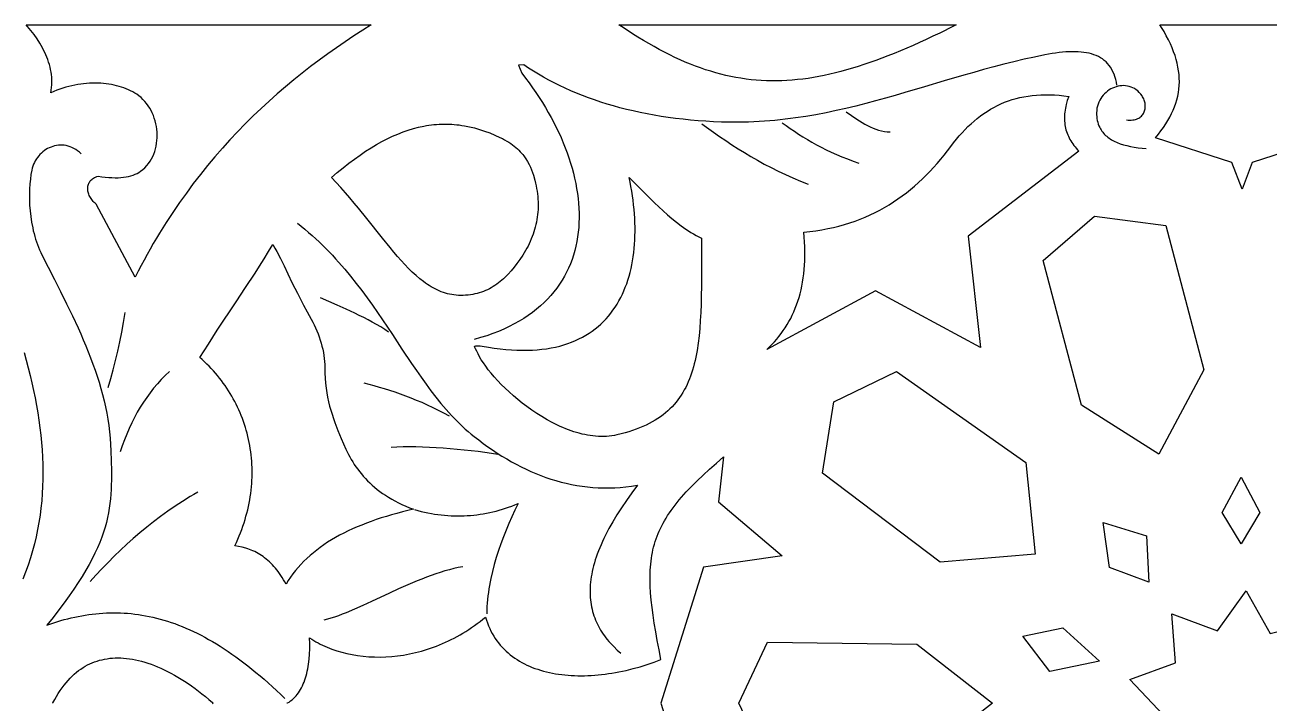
# Model space of a CAD drawing. Extents: x -332 to 348, y -263 to 352.
# Drawn here: x 10.4 to 60.5, y -175.3 to -148 of the extents above; entities that cross this region are included whole.
import ezdxf

# ---------------------------------------------------------------- set-up
doc = ezdxf.new("R2010")
doc.units = 0
doc.layers.add('LAYER_1', color=18, linetype='CONTINUOUS')
doc.layers.add('LAYER_2', color=174, linetype='CONTINUOUS')

msp = doc.modelspace()

# ---------------------------------------------------------------- linework, layer by layer
at = {"layer": 'LAYER_1'}
for points in [[(23.971, -148.209), (23.614, -148.442), (23.258, -148.679), (22.906, -148.921), (22.556, -149.169), (22.209, -149.422), (21.865, -149.681), (21.524, -149.946), (21.187, -150.217), (20.853, -150.494), (20.522, -150.778), (20.195, -151.069), (19.871, -151.367), (19.551, -151.672), (19.235, -151.984), (18.923, -152.304), (18.616, -152.632), (18.312, -152.968), (18.013, -153.313), (17.718, -153.665), (17.427, -154.027), (17.142, -154.397), (16.861, -154.776), (16.585, -155.165), (16.448, -155.363), (16.313, -155.563), (16.18, -155.766), (16.047, -155.971), (15.916, -156.178), (15.786, -156.389), (15.658, -156.601), (15.531, -156.816), (15.405, -157.034), (15.281, -157.255), (15.157, -157.478), (15.036, -157.703), (14.916, -157.932), (14.797, -158.163), (13.225, -155.227), (13.185, -155.191), (13.147, -155.154), (13.112, -155.116), (13.079, -155.076), (13.049, -155.037), (13.021, -154.996), (12.996, -154.955), (12.973, -154.913), (12.953, -154.871), (12.935, -154.829), (12.92, -154.787), (12.908, -154.745), (12.899, -154.703), (12.892, -154.661), (12.889, -154.62), (12.888, -154.579), (12.89, -154.539), (12.896, -154.499), (12.904, -154.461), (12.915, -154.423), (12.93, -154.387), (12.947, -154.352), (12.968, -154.319), (12.992, -154.286), (13.019, -154.256), (13.05, -154.227), (13.084, -154.201), (13.121, -154.176), (13.162, -154.153), (13.206, -154.133), (13.254, -154.115), (13.306, -154.099), (13.455, -154.12), (13.598, -154.137), (13.735, -154.149), (13.866, -154.156), (13.991, -154.159), (14.111, -154.158), (14.224, -154.152), (14.333, -154.141), (14.436, -154.127), (14.533, -154.107), (14.626, -154.084), (14.714, -154.056), (14.797, -154.023), (14.875, -153.986), (14.949, -153.945), (15.019, -153.899), (15.109, -153.83), (15.192, -153.755), (15.269, -153.674), (15.338, -153.589), (15.402, -153.499), (15.458, -153.405), (15.509, -153.307), (15.552, -153.205), (15.59, -153.101), (15.621, -152.994), (15.646, -152.885), (15.665, -152.774), (15.678, -152.662), (15.685, -152.549), (15.686, -152.435), (15.681, -152.321), (15.67, -152.207), (15.654, -152.094), (15.632, -151.982), (15.604, -151.871), (15.571, -151.762), (15.532, -151.656), (15.488, -151.551), (15.439, -151.45), (15.384, -151.353), (15.325, -151.259), (15.26, -151.169), (15.19, -151.084), (15.115, -151.004), (15.036, -150.929), (14.951, -150.86), (14.862, -150.797), (14.783, -150.748), (14.7, -150.701), (14.615, -150.657), (14.527, -150.615), (14.437, -150.577), (14.344, -150.541), (14.249, -150.508), (14.151, -150.478), (14.051, -150.451), (13.95, -150.427), (13.846, -150.406), (13.74, -150.388), (13.633, -150.373), (13.524, -150.361), (13.414, -150.352), (13.302, -150.347), (13.188, -150.345), (13.074, -150.346), (12.958, -150.351), (12.842, -150.359), (12.724, -150.37), (12.606, -150.385), (12.487, -150.403), (12.367, -150.425), (12.247, -150.451), (12.127, -150.48), (12.006, -150.513), (11.885, -150.55), (11.764, -150.59), (11.643, -150.634), (11.522, -150.682), (11.401, -150.734), (11.421, -150.628), (11.434, -150.523), (11.443, -150.418), (11.447, -150.313), (11.445, -150.209), (11.439, -150.106), (11.429, -150.003), (11.414, -149.901), (11.395, -149.799), (11.373, -149.699), (11.346, -149.599), (11.315, -149.5), (11.282, -149.402), (11.244, -149.305), (11.204, -149.209), (11.161, -149.113), (11.114, -149.019), (11.066, -148.926), (11.014, -148.834), (10.96, -148.743), (10.847, -148.565), (10.726, -148.392), (10.598, -148.225), (10.467, -148.064), (10.411, -148), (24.303, -148)], [(47.764, -148.052), (47.207, -148.328), (46.934, -148.459), (46.665, -148.586), (46.399, -148.708), (46.137, -148.825), (45.879, -148.938), (45.624, -149.047), (45.372, -149.151), (45.123, -149.25), (44.877, -149.345), (44.634, -149.436), (44.393, -149.521), (44.156, -149.602), (43.921, -149.679), (43.688, -149.75), (43.458, -149.817), (43.23, -149.88), (43.005, -149.937), (42.781, -149.99), (42.559, -150.039), (42.34, -150.082), (42.122, -150.121), (41.906, -150.155), (41.691, -150.184), (41.478, -150.208), (41.266, -150.228), (41.056, -150.242), (40.846, -150.252), (40.638, -150.257), (40.431, -150.257), (40.224, -150.252), (40.019, -150.243), (39.814, -150.228), (39.609, -150.209), (39.405, -150.184), (39.202, -150.154), (38.999, -150.12), (38.796, -150.081), (38.593, -150.036), (38.389, -149.987), (38.186, -149.932), (37.983, -149.872), (37.779, -149.808), (37.575, -149.738), (37.37, -149.663), (37.165, -149.583), (36.959, -149.498), (36.752, -149.408), (36.544, -149.312), (36.335, -149.212), (36.125, -149.106), (35.913, -148.995), (35.7, -148.878), (35.486, -148.757), (35.271, -148.63), (35.053, -148.498), (34.834, -148.361), (34.613, -148.218), (34.39, -148.071), (34.286, -148), (47.866, -148)], [(51.642, -150.816), (51.827, -150.824), (52.015, -150.838), (52.208, -150.858), (52.404, -150.885), (52.348, -151.047), (52.304, -151.206), (52.285, -151.285), (52.27, -151.362), (52.257, -151.439), (52.247, -151.514), (52.239, -151.589), (52.234, -151.664), (52.232, -151.737), (52.233, -151.81), (52.237, -151.881), (52.243, -151.952), (52.252, -152.022), (52.263, -152.091), (52.277, -152.16), (52.294, -152.227), (52.314, -152.294), (52.337, -152.36), (52.362, -152.425), (52.39, -152.489), (52.42, -152.553), (52.453, -152.616), (52.489, -152.677), (52.528, -152.738), (52.57, -152.799), (52.614, -152.858), (52.661, -152.916), (52.71, -152.974), (52.763, -153.031), (52.818, -153.087), (48.35, -156.513), (48.846, -160.998), (44.627, -158.715), (40.242, -161.08), (40.347, -160.98), (40.448, -160.878), (40.546, -160.772), (40.64, -160.664), (40.731, -160.554), (40.819, -160.44), (40.903, -160.323), (40.984, -160.204), (41.061, -160.081), (41.134, -159.956), (41.204, -159.827), (41.269, -159.695), (41.332, -159.56), (41.39, -159.422), (41.444, -159.281), (41.495, -159.136), (41.541, -158.989), (41.584, -158.837), (41.622, -158.683), (41.657, -158.525), (41.687, -158.364), (41.713, -158.199), (41.735, -158.03), (41.752, -157.858), (41.765, -157.683), (41.774, -157.503), (41.778, -157.321), (41.778, -157.134), (41.773, -156.943), (41.764, -156.749), (41.75, -156.551), (41.731, -156.349), (41.979, -156.325), (42.222, -156.294), (42.461, -156.256), (42.695, -156.213), (42.924, -156.164), (43.149, -156.109), (43.369, -156.047), (43.585, -155.981), (43.797, -155.908), (44.005, -155.83), (44.209, -155.747), (44.408, -155.658), (44.604, -155.564), (44.795, -155.464), (44.983, -155.36), (45.167, -155.25), (45.348, -155.136), (45.525, -155.017), (45.698, -154.893), (45.868, -154.765), (46.034, -154.632), (46.197, -154.494), (46.357, -154.353), (46.513, -154.206), (46.667, -154.056), (46.817, -153.902), (46.964, -153.744), (47.109, -153.582), (47.25, -153.416), (47.389, -153.246), (47.525, -153.073), (47.659, -152.896), (47.769, -152.752), (47.88, -152.612), (47.994, -152.477), (48.109, -152.347), (48.227, -152.222), (48.347, -152.101), (48.469, -151.986), (48.593, -151.876), (48.72, -151.771), (48.849, -151.671), (48.98, -151.577), (49.114, -151.487), (49.25, -151.403), (49.389, -151.325), (49.531, -151.251), (49.675, -151.184), (49.822, -151.121), (49.972, -151.065), (50.125, -151.014), (50.281, -150.968), (50.44, -150.929), (50.602, -150.895), (50.767, -150.867), (50.935, -150.845), (51.107, -150.829), (51.282, -150.818), (51.46, -150.814)], [(27.348, -151.998), (27.449, -152.001), (27.551, -152.006), (27.653, -152.013), (27.755, -152.023), (27.856, -152.035), (27.958, -152.049), (28.06, -152.065), (28.264, -152.105), (28.467, -152.154), (28.671, -152.212), (28.876, -152.28), (29.081, -152.356), (29.287, -152.442), (29.494, -152.537), (29.59, -152.584), (29.681, -152.633), (29.768, -152.683), (29.85, -152.733), (29.927, -152.785), (30.001, -152.838), (30.071, -152.891), (30.136, -152.945), (30.198, -153), (30.256, -153.055), (30.311, -153.111), (30.362, -153.167), (30.411, -153.223), (30.456, -153.28), (30.537, -153.394), (30.608, -153.508), (30.669, -153.622), (30.722, -153.735), (30.767, -153.846), (30.807, -153.956), (30.84, -154.062), (30.897, -154.265), (30.925, -154.375), (30.95, -154.485), (30.971, -154.595), (30.989, -154.703), (31.004, -154.811), (31.016, -154.918), (31.024, -155.024), (31.03, -155.129), (31.032, -155.234), (31.031, -155.338), (31.027, -155.441), (31.021, -155.544), (31.011, -155.646), (30.998, -155.747), (30.983, -155.848), (30.964, -155.948), (30.942, -156.047), (30.918, -156.146), (30.891, -156.244), (30.861, -156.341), (30.828, -156.438), (30.793, -156.534), (30.754, -156.629), (30.713, -156.724), (30.67, -156.818), (30.624, -156.912), (30.575, -157.005), (30.523, -157.097), (30.469, -157.189), (30.412, -157.281), (30.292, -157.462), (30.18, -157.617), (30.066, -157.765), (29.948, -157.907), (29.826, -158.043), (29.7, -158.17), (29.636, -158.231), (29.57, -158.289), (29.503, -158.346), (29.434, -158.4), (29.364, -158.451), (29.293, -158.501), (29.22, -158.548), (29.145, -158.592), (29.069, -158.634), (28.992, -158.672), (28.912, -158.709), (28.831, -158.742), (28.748, -158.772), (28.663, -158.8), (28.576, -158.824), (28.487, -158.845), (28.396, -158.864), (28.303, -158.878), (28.208, -158.89), (28.11, -158.898), (28.011, -158.902), (27.909, -158.903), (27.818, -158.901), (27.729, -158.894), (27.64, -158.884), (27.553, -158.871), (27.466, -158.854), (27.381, -158.834), (27.297, -158.81), (27.213, -158.783), (27.13, -158.753), (27.048, -158.72), (26.967, -158.683), (26.886, -158.644), (26.807, -158.602), (26.727, -158.557), (26.649, -158.509), (26.571, -158.458), (26.493, -158.405), (26.416, -158.349), (26.264, -158.23), (26.112, -158.101), (25.962, -157.963), (25.813, -157.817), (25.664, -157.663), (25.515, -157.501), (25.366, -157.333), (25.217, -157.158), (25.067, -156.977), (24.763, -156.601), (24.132, -155.803), (23.799, -155.39), (23.627, -155.182), (23.452, -154.974), (23.272, -154.765), (23.087, -154.558), (22.898, -154.352), (22.703, -154.147), (22.939, -153.947), (23.172, -153.757), (23.403, -153.577), (23.631, -153.407), (23.857, -153.247), (24.081, -153.096), (24.302, -152.955), (24.521, -152.824), (24.739, -152.703), (24.955, -152.592), (25.169, -152.49), (25.382, -152.398), (25.593, -152.315), (25.803, -152.242), (26.011, -152.179), (26.219, -152.125), (26.426, -152.081), (26.529, -152.062), (26.632, -152.046), (26.734, -152.032), (26.837, -152.021), (26.939, -152.012), (27.042, -152.005), (27.144, -152), (27.246, -151.998)], [(35.045, -154.494), (35.383, -154.837), (35.72, -155.174), (35.89, -155.338), (36.062, -155.498), (36.237, -155.655), (36.416, -155.807), (36.6, -155.955), (36.789, -156.096), (36.984, -156.232), (37.084, -156.297), (37.186, -156.361), (37.291, -156.423), (37.397, -156.483), (37.505, -156.541), (37.616, -156.597), (37.612, -158.176), (37.608, -158.545), (37.603, -158.903), (37.594, -159.251), (37.581, -159.589), (37.564, -159.916), (37.541, -160.232), (37.512, -160.538), (37.477, -160.834), (37.434, -161.119), (37.409, -161.258), (37.382, -161.393), (37.353, -161.527), (37.322, -161.658), (37.288, -161.786), (37.252, -161.911), (37.213, -162.034), (37.171, -162.154), (37.127, -162.271), (37.08, -162.386), (37.029, -162.499), (36.976, -162.608), (36.919, -162.715), (36.859, -162.819), (36.796, -162.921), (36.73, -163.02), (36.66, -163.116), (36.586, -163.21), (36.508, -163.301), (36.427, -163.389), (36.342, -163.475), (36.252, -163.558), (36.159, -163.638), (36.062, -163.716), (35.96, -163.791), (35.854, -163.864), (35.743, -163.933), (35.628, -164), (35.508, -164.065), (35.384, -164.126), (35.255, -164.185), (35.12, -164.242), (34.981, -164.295), (34.837, -164.346), (34.687, -164.395), (34.532, -164.44), (34.372, -164.483), (34.207, -164.523), (34.102, -164.545), (33.996, -164.562), (33.89, -164.575), (33.783, -164.584), (33.675, -164.589), (33.567, -164.589), (33.459, -164.586), (33.349, -164.579), (33.24, -164.568), (33.13, -164.553), (33.02, -164.535), (32.91, -164.514), (32.8, -164.489), (32.69, -164.461), (32.58, -164.43), (32.469, -164.396), (32.36, -164.359), (32.25, -164.319), (32.141, -164.276), (32.032, -164.231), (31.923, -164.183), (31.815, -164.133), (31.601, -164.027), (31.389, -163.912), (31.181, -163.789), (30.977, -163.66), (30.777, -163.526), (30.583, -163.386), (30.393, -163.242), (30.21, -163.095), (30.033, -162.945), (29.864, -162.794), (29.702, -162.642), (29.548, -162.49), (29.402, -162.339), (29.266, -162.189), (29.14, -162.042), (29.024, -161.899), (28.919, -161.759), (28.825, -161.625), (28.743, -161.497), (28.674, -161.375), (28.617, -161.261), (28.589, -161.202), (28.56, -161.149), (28.51, -161.062), (28.491, -161.027), (28.479, -160.997), (28.474, -160.973), (28.475, -160.963), (28.478, -160.955), (28.484, -160.947), (28.493, -160.942), (28.52, -160.934), (28.562, -160.931), (28.618, -160.933), (28.691, -160.94), (28.782, -160.953), (29.026, -160.991), (29.267, -161.028), (29.503, -161.059), (29.732, -161.082), (29.957, -161.1), (30.175, -161.111), (30.388, -161.116), (30.596, -161.115), (30.798, -161.107), (30.995, -161.094), (31.187, -161.075), (31.373, -161.05), (31.554, -161.02), (31.73, -160.984), (31.9, -160.942), (32.066, -160.895), (32.226, -160.843), (32.382, -160.786), (32.532, -160.724), (32.677, -160.657), (32.818, -160.585), (32.953, -160.508), (33.084, -160.427), (33.209, -160.341), (33.33, -160.25), (33.447, -160.156), (33.558, -160.057), (33.665, -159.954), (33.767, -159.847), (33.865, -159.736), (33.958, -159.621), (34.047, -159.502), (34.131, -159.38), (34.211, -159.254), (34.286, -159.125), (34.357, -158.992), (34.424, -158.857), (34.486, -158.718), (34.544, -158.576), (34.598, -158.431), (34.648, -158.283), (34.694, -158.133), (34.735, -157.979), (34.773, -157.824), (34.806, -157.666), (34.836, -157.505), (34.862, -157.343), (34.884, -157.178), (34.902, -157.011), (34.916, -156.842), (34.926, -156.672), (34.933, -156.499), (34.936, -156.326), (34.935, -156.15), (34.931, -155.973), (34.923, -155.795), (34.912, -155.615), (34.897, -155.435), (34.879, -155.253), (34.857, -155.071), (34.832, -154.887), (34.804, -154.703), (34.772, -154.518), (34.737, -154.333), (34.699, -154.147)], [(56.32, -156.091), (57.853, -161.907), (56.035, -165.302), (52.921, -163.32), (51.37, -157.495), (53.446, -155.704)], [(20.422, -156.995), (20.5, -157.136), (20.648, -157.42), (20.795, -157.717), (20.951, -158.04), (21.127, -158.404), (21.335, -158.819), (21.586, -159.301), (21.73, -159.571), (21.89, -159.862), (21.951, -159.977), (22.01, -160.094), (22.065, -160.213), (22.117, -160.333), (22.166, -160.454), (22.212, -160.577), (22.253, -160.701), (22.291, -160.825), (22.325, -160.949), (22.355, -161.074), (22.38, -161.199), (22.401, -161.323), (22.418, -161.447), (22.43, -161.57), (22.436, -161.692), (22.438, -161.813), (22.441, -162.031), (22.45, -162.242), (22.466, -162.444), (22.489, -162.639), (22.517, -162.827), (22.551, -163.01), (22.59, -163.187), (22.633, -163.36), (22.681, -163.529), (22.733, -163.695), (22.787, -163.859), (22.845, -164.021), (22.967, -164.344), (23.096, -164.669), (23.187, -164.887), (23.284, -165.1), (23.389, -165.31), (23.445, -165.413), (23.503, -165.515), (23.564, -165.616), (23.627, -165.715), (23.694, -165.814), (23.763, -165.911), (23.835, -166.006), (23.911, -166.1), (23.99, -166.193), (24.073, -166.285), (24.16, -166.375), (24.25, -166.463), (24.345, -166.55), (24.443, -166.635), (24.546, -166.719), (24.654, -166.801), (24.766, -166.882), (24.884, -166.96), (25.006, -167.037), (25.133, -167.112), (25.265, -167.185), (25.403, -167.257), (25.547, -167.326), (25.696, -167.394), (25.851, -167.459), (26.012, -167.523), (25.786, -167.575), (25.563, -167.63), (25.345, -167.687), (25.13, -167.746), (24.919, -167.808), (24.712, -167.873), (24.508, -167.94), (24.309, -168.009), (24.114, -168.081), (23.924, -168.156), (23.737, -168.234), (23.555, -168.314), (23.377, -168.397), (23.203, -168.483), (23.034, -168.571), (22.869, -168.663), (22.708, -168.757), (22.553, -168.854), (22.402, -168.954), (22.255, -169.058), (22.114, -169.164), (21.977, -169.273), (21.845, -169.385), (21.718, -169.501), (21.595, -169.619), (21.478, -169.741), (21.366, -169.866), (21.259, -169.994), (21.157, -170.126), (21.06, -170.261), (20.969, -170.399), (20.883, -170.541), (20.832, -170.448), (20.78, -170.359), (20.726, -170.273), (20.672, -170.19), (20.617, -170.11), (20.561, -170.034), (20.504, -169.96), (20.446, -169.89), (20.387, -169.822), (20.327, -169.758), (20.267, -169.696), (20.205, -169.638), (20.143, -169.582), (20.08, -169.528), (20.016, -169.478), (19.951, -169.43), (19.885, -169.385), (19.819, -169.342), (19.752, -169.302), (19.684, -169.265), (19.615, -169.23), (19.545, -169.197), (19.475, -169.167), (19.405, -169.139), (19.333, -169.113), (19.261, -169.089), (19.115, -169.048), (18.966, -169.016), (18.814, -168.991), (18.876, -168.86), (18.935, -168.729), (18.991, -168.597), (19.043, -168.466), (19.093, -168.334), (19.14, -168.202), (19.184, -168.07), (19.226, -167.938), (19.264, -167.806), (19.3, -167.674), (19.332, -167.541), (19.362, -167.409), (19.389, -167.277), (19.414, -167.146), (19.435, -167.014), (19.454, -166.882), (19.47, -166.751), (19.484, -166.62), (19.494, -166.489), (19.502, -166.359), (19.507, -166.229), (19.51, -166.099), (19.51, -165.97), (19.507, -165.841), (19.502, -165.712), (19.494, -165.585), (19.483, -165.457), (19.47, -165.33), (19.455, -165.204), (19.437, -165.078), (19.416, -164.954), (19.393, -164.829), (19.367, -164.706), (19.339, -164.583), (19.308, -164.461), (19.275, -164.34), (19.239, -164.22), (19.201, -164.1), (19.161, -163.982), (19.118, -163.864), (19.072, -163.747), (19.025, -163.632), (18.975, -163.517), (18.923, -163.404), (18.868, -163.291), (18.811, -163.18), (18.752, -163.07), (18.69, -162.961), (18.627, -162.853), (18.56, -162.747), (18.492, -162.642), (18.422, -162.538), (18.349, -162.435), (18.274, -162.334), (18.197, -162.234), (18.118, -162.136), (18.036, -162.039), (17.953, -161.944), (17.867, -161.85), (17.78, -161.758), (17.69, -161.668), (17.598, -161.579), (17.504, -161.492), (17.408, -161.406), (17.575, -161.136), (17.748, -160.862), (18.109, -160.306), (18.867, -159.167), (19.25, -158.589), (19.627, -158.009), (19.812, -157.719), (19.993, -157.429), (20.169, -157.14), (20.339, -156.852)], [(50.671, -165.636), (51.058, -169.326), (47.23, -169.651), (42.485, -166.07), (42.939, -163.191), (45.471, -161.975)], [(60.108, -167.657), (59.349, -168.911), (58.589, -167.657), (59.349, -166.233)], [(55.541, -168.593), (55.63, -170.459), (54.045, -169.864), (53.794, -168.055)], [(60.52, -172.532), (62.419, -172.044), (62.071, -174.002), (63.835, -174.869), (62.329, -176.142), (63.132, -177.958), (61.173, -177.95), (60.639, -179.865), (59.143, -178.579), (57.523, -179.697), (57.19, -177.736), (55.242, -177.534), (56.228, -175.815), (54.863, -174.388), (56.706, -173.715), (56.563, -171.73), (58.401, -172.418), (59.547, -170.804)], [(53.645, -173.64), (51.649, -174.062), (50.557, -172.635), (52.167, -172.306)], [(46.29, -172.957), (49.336, -175.334), (46.29, -177.711), (40.265, -177.785), (39.118, -175.334), (40.265, -172.884)]]:
    msp.add_lwpolyline(points, close=True, dxfattribs=at)
for points in [[(62.871, -152.549), (59.794, -153.544), (59.385, -154.623), (58.975, -153.544), (55.899, -152.549), (56.014, -152.41), (56.121, -152.271), (56.222, -152.133), (56.315, -151.994), (56.401, -151.855), (56.479, -151.716), (56.55, -151.577), (56.614, -151.437), (56.671, -151.297), (56.72, -151.156), (56.762, -151.015), (56.797, -150.873), (56.824, -150.73), (56.844, -150.586), (56.856, -150.442), (56.861, -150.296), (56.858, -150.149), (56.848, -150.001), (56.831, -149.852), (56.806, -149.701), (56.774, -149.549), (56.734, -149.395), (56.686, -149.24), (56.631, -149.083), (56.569, -148.925), (56.499, -148.764), (56.421, -148.602), (56.336, -148.438), (56.243, -148.271), (56.143, -148.103), (56.078, -148), (62.691, -148)], [(10.33, -161.21), (10.413, -161.515), (10.492, -161.82), (10.567, -162.125), (10.638, -162.428), (10.704, -162.731), (10.765, -163.034), (10.822, -163.335), (10.873, -163.636), (10.919, -163.936), (10.96, -164.235), (10.995, -164.533), (11.025, -164.831), (11.048, -165.127), (11.066, -165.423), (11.077, -165.718), (11.082, -166.012), (11.08, -166.306), (11.072, -166.598), (11.057, -166.89), (11.034, -167.181), (11.005, -167.471), (10.968, -167.761), (10.923, -168.05), (10.87, -168.338), (10.81, -168.626), (10.742, -168.913), (10.665, -169.199), (10.579, -169.485), (10.485, -169.771), (10.382, -170.057), (10.27, -170.342)], [(20.919, -175.339), (20.928, -175.334), (20.919, -175.329), (20.937, -175.329), (21.001, -175.29), (21.063, -175.247), (21.122, -175.2), (21.178, -175.15), (21.232, -175.097), (21.283, -175.04), (21.331, -174.981), (21.378, -174.918), (21.421, -174.853), (21.462, -174.784), (21.501, -174.713), (21.538, -174.639), (21.572, -174.562), (21.604, -174.483), (21.634, -174.401), (21.661, -174.317), (21.687, -174.231), (21.71, -174.142), (21.731, -174.051), (21.75, -173.958), (21.782, -173.766), (21.806, -173.567), (21.822, -173.361), (21.831, -173.149), (21.833, -172.931), (21.828, -172.708), (21.91, -172.761), (21.994, -172.812), (22.079, -172.862), (22.166, -172.909), (22.255, -172.955), (22.345, -173), (22.438, -173.042), (22.531, -173.082), (22.626, -173.121), (22.723, -173.158), (22.921, -173.225), (23.124, -173.285), (23.332, -173.337), (23.545, -173.381), (23.762, -173.417), (23.983, -173.445), (24.207, -173.464), (24.435, -173.475), (24.666, -173.477), (24.9, -173.47), (25.135, -173.454), (25.373, -173.429), (25.612, -173.395), (25.732, -173.374), (25.852, -173.351), (25.972, -173.326), (26.093, -173.298), (26.213, -173.268), (26.334, -173.235), (26.455, -173.2), (26.575, -173.162), (26.696, -173.122), (26.816, -173.08), (26.937, -173.035), (27.057, -172.987), (27.177, -172.937), (27.296, -172.884), (27.415, -172.829), (27.534, -172.771), (27.652, -172.711), (27.77, -172.647), (27.888, -172.582), (28.004, -172.513), (28.121, -172.442), (28.236, -172.368), (28.351, -172.291), (28.465, -172.212), (28.578, -172.13), (28.691, -172.045), (28.803, -171.957), (28.913, -171.867), (28.949, -171.986), (28.989, -172.101), (29.033, -172.214), (29.08, -172.323), (29.131, -172.428), (29.185, -172.531), (29.243, -172.63), (29.304, -172.727), (29.368, -172.82), (29.436, -172.909), (29.507, -172.996), (29.581, -173.08), (29.658, -173.16), (29.738, -173.238), (29.821, -173.312), (29.907, -173.384), (29.996, -173.452), (30.087, -173.517), (30.181, -173.579), (30.277, -173.639), (30.376, -173.695), (30.477, -173.749), (30.581, -173.799), (30.687, -173.847), (30.795, -173.892), (30.905, -173.933), (31.017, -173.972), (31.132, -174.009), (31.248, -174.042), (31.366, -174.072), (31.486, -174.1), (31.607, -174.125), (31.73, -174.148), (31.855, -174.167), (31.981, -174.184), (32.109, -174.198), (32.238, -174.21), (32.368, -174.218), (32.5, -174.225), (32.632, -174.228), (32.766, -174.229), (32.901, -174.228), (33.037, -174.223), (33.173, -174.217), (33.311, -174.207), (33.449, -174.196), (33.587, -174.181), (33.727, -174.165), (33.866, -174.145), (34.007, -174.124), (34.147, -174.1), (34.288, -174.073), (34.429, -174.044), (34.571, -174.013), (34.854, -173.944), (35.136, -173.865), (35.418, -173.777), (35.699, -173.68), (35.978, -173.574), (35.902, -173.184), (35.832, -172.812), (35.768, -172.456), (35.712, -172.115), (35.663, -171.79), (35.621, -171.478), (35.588, -171.179), (35.563, -170.892), (35.547, -170.617), (35.54, -170.352), (35.54, -170.224), (35.543, -170.097), (35.548, -169.973), (35.555, -169.85), (35.566, -169.73), (35.579, -169.612), (35.594, -169.495), (35.612, -169.38), (35.634, -169.266), (35.657, -169.154), (35.684, -169.043), (35.714, -168.933), (35.747, -168.825), (35.783, -168.717), (35.821, -168.61), (35.863, -168.504), (35.909, -168.399), (35.957, -168.294), (36.009, -168.19), (36.064, -168.086), (36.122, -167.982), (36.184, -167.878), (36.249, -167.774), (36.318, -167.67), (36.39, -167.566), (36.466, -167.462), (36.546, -167.357), (36.629, -167.252), (36.716, -167.146), (36.807, -167.039), (37, -166.822), (37.209, -166.602), (37.434, -166.376), (37.676, -166.144), (37.935, -165.905), (38.211, -165.658), (38.505, -165.403), (38.292, -167.222), (40.857, -169.399), (37.692, -169.859), (35.972, -175.334), (37.692, -180.81)], [(11.487, -175.341), (11.484, -175.334), (11.487, -175.328), (11.558, -175.193), (11.63, -175.065), (11.704, -174.942), (11.779, -174.825), (11.856, -174.714), (11.935, -174.609), (12.015, -174.51), (12.096, -174.416), (12.179, -174.327), (12.262, -174.244), (12.347, -174.166), (12.434, -174.093), (12.521, -174.024), (12.609, -173.961), (12.699, -173.902), (12.79, -173.847), (12.882, -173.797), (12.975, -173.751), (13.07, -173.709), (13.166, -173.671), (13.264, -173.638), (13.363, -173.608), (13.464, -173.583), (13.567, -173.561), (13.671, -173.543), (13.777, -173.529), (13.884, -173.52), (13.994, -173.514), (14.105, -173.512), (14.218, -173.514), (14.333, -173.521), (14.45, -173.531), (14.569, -173.546), (14.689, -173.565), (14.811, -173.588), (14.934, -173.616), (15.059, -173.647), (15.186, -173.683), (15.314, -173.724), (15.443, -173.768), (15.573, -173.817), (15.705, -173.871), (15.838, -173.928), (15.972, -173.99), (16.107, -174.057), (16.242, -174.127), (16.379, -174.203), (16.516, -174.282), (16.654, -174.366), (16.793, -174.454), (16.932, -174.546), (17.071, -174.642), (17.211, -174.743), (17.351, -174.848), (17.491, -174.957), (17.631, -175.07), (17.772, -175.187), (17.912, -175.309), (17.941, -175.334), (17.912, -175.36)]]:
    msp.add_lwpolyline(points, dxfattribs=at)
at = {"layer": 'LAYER_2'}
for points in [[(54.344, -150.433), (54.323, -150.311), (54.297, -150.195), (54.266, -150.086), (54.229, -149.983), (54.187, -149.886), (54.141, -149.795), (54.089, -149.711), (54.033, -149.632), (53.972, -149.56), (53.906, -149.492), (53.836, -149.431), (53.761, -149.375), (53.682, -149.324), (53.598, -149.278), (53.511, -149.238), (53.419, -149.202), (53.323, -149.171), (53.222, -149.145), (53.118, -149.124), (53.01, -149.107), (52.899, -149.094), (52.783, -149.086), (52.664, -149.082), (52.542, -149.082), (52.415, -149.086), (52.286, -149.093), (52.153, -149.104), (52.017, -149.119), (51.878, -149.137), (51.735, -149.159), (51.59, -149.184), (51.442, -149.211), (51.023, -149.297), (50.608, -149.388), (50.196, -149.485), (49.787, -149.587), (49.381, -149.693), (48.978, -149.802), (48.576, -149.914), (48.177, -150.029), (47.383, -150.262), (46.594, -150.498), (45.807, -150.731), (45.413, -150.845), (45.019, -150.957), (44.624, -151.066), (44.228, -151.17), (43.831, -151.271), (43.432, -151.367), (43.031, -151.457), (42.628, -151.541), (42.223, -151.619), (41.815, -151.689), (41.404, -151.751), (41.197, -151.779), (40.989, -151.805), (40.781, -151.829), (40.571, -151.85), (40.361, -151.869), (40.149, -151.885), (39.936, -151.899), (39.723, -151.91), (39.508, -151.918), (39.292, -151.924), (39.074, -151.927), (38.856, -151.926), (38.636, -151.923), (38.415, -151.917), (38.098, -151.903), (37.785, -151.885), (37.475, -151.863), (37.169, -151.836), (36.868, -151.805), (36.57, -151.77), (36.276, -151.73), (35.986, -151.686), (35.7, -151.638), (35.417, -151.586), (35.139, -151.53), (34.865, -151.47), (34.595, -151.406), (34.329, -151.338), (34.067, -151.266), (33.809, -151.19), (33.556, -151.11), (33.306, -151.027), (33.061, -150.939), (32.82, -150.848), (32.583, -150.753), (32.35, -150.655), (32.122, -150.553), (31.898, -150.447), (31.678, -150.338), (31.463, -150.225), (31.252, -150.109), (31.045, -149.989), (30.843, -149.866), (30.646, -149.74), (30.452, -149.61), (30.243, -149.62), (30.375, -149.953), (30.524, -150.144), (30.668, -150.337), (30.808, -150.532), (30.944, -150.728), (31.075, -150.926), (31.201, -151.125), (31.323, -151.325), (31.44, -151.526), (31.553, -151.729), (31.66, -151.932), (31.763, -152.135), (31.86, -152.34), (31.953, -152.544), (32.04, -152.749), (32.123, -152.955), (32.199, -153.16), (32.271, -153.365), (32.337, -153.571), (32.397, -153.775), (32.452, -153.98), (32.501, -154.184), (32.545, -154.387), (32.582, -154.59), (32.614, -154.792), (32.64, -154.992), (32.659, -155.192), (32.673, -155.39), (32.68, -155.587), (32.681, -155.783), (32.676, -155.976), (32.665, -156.168), (32.646, -156.359), (32.622, -156.547), (32.59, -156.733), (32.552, -156.917), (32.507, -157.099), (32.456, -157.278), (32.397, -157.455), (32.331, -157.629), (32.259, -157.8), (32.179, -157.968), (32.091, -158.133), (31.997, -158.295), (31.895, -158.453), (31.786, -158.609), (31.669, -158.76), (31.545, -158.908), (31.412, -159.052), (31.273, -159.193), (31.125, -159.329), (30.969, -159.461), (30.806, -159.589), (30.634, -159.712), (30.454, -159.831), (30.266, -159.945), (30.07, -160.055), (29.865, -160.159), (29.652, -160.259), (29.431, -160.353), (29.201, -160.442), (28.962, -160.526), (28.715, -160.604), (28.458, -160.677)], [(54.726, -151.832), (54.795, -151.838), (54.86, -151.84), (54.923, -151.838), (54.981, -151.832), (55.037, -151.823), (55.089, -151.811), (55.138, -151.795), (55.183, -151.777), (55.225, -151.755), (55.264, -151.731), (55.3, -151.705), (55.332, -151.676), (55.362, -151.644), (55.388, -151.611), (55.411, -151.576), (55.431, -151.54), (55.448, -151.501), (55.462, -151.462), (55.473, -151.421), (55.482, -151.38), (55.487, -151.337), (55.489, -151.294), (55.488, -151.25), (55.485, -151.206), (55.478, -151.162), (55.469, -151.117), (55.457, -151.073), (55.443, -151.029), (55.425, -150.986), (55.405, -150.943), (55.382, -150.901), (55.357, -150.86), (55.304, -150.788), (55.247, -150.722), (55.187, -150.664), (55.123, -150.614), (55.057, -150.57), (54.988, -150.534), (54.917, -150.504), (54.845, -150.481), (54.77, -150.464), (54.695, -150.454), (54.62, -150.45), (54.544, -150.452), (54.468, -150.46), (54.392, -150.473), (54.318, -150.493), (54.244, -150.518), (54.172, -150.548), (54.102, -150.584), (54.034, -150.624), (53.969, -150.67), (53.907, -150.72), (53.848, -150.775), (53.793, -150.834), (53.742, -150.898), (53.696, -150.966), (53.654, -151.038), (53.617, -151.113), (53.586, -151.193), (53.561, -151.276), (53.543, -151.363), (53.531, -151.453), (53.525, -151.546), (53.526, -151.623), (53.531, -151.699), (53.54, -151.775), (53.554, -151.85), (53.571, -151.924), (53.593, -151.996), (53.62, -152.067), (53.651, -152.136), (53.678, -152.186), (53.708, -152.235), (53.739, -152.282), (53.774, -152.327), (53.81, -152.371), (53.849, -152.412), (53.891, -152.452), (53.934, -152.49), (53.98, -152.527), (54.028, -152.562), (54.077, -152.596), (54.129, -152.627), (54.239, -152.687), (54.356, -152.74), (54.481, -152.788), (54.612, -152.831), (54.75, -152.868), (54.894, -152.901), (55.044, -152.929), (55.198, -152.952), (55.358, -152.972), (55.522, -152.988)], [(43.445, -151.501), (43.656, -151.654), (43.868, -151.8), (43.975, -151.87), (44.083, -151.936), (44.191, -151.998), (44.3, -152.057), (44.41, -152.11), (44.521, -152.159), (44.634, -152.202), (44.747, -152.238), (44.862, -152.269), (44.978, -152.292), (45.096, -152.307), (45.216, -152.315)], [(37.624, -151.989), (38.101, -152.329), (38.343, -152.497), (38.588, -152.664), (38.836, -152.828), (39.087, -152.99), (39.343, -153.15), (39.604, -153.306), (39.869, -153.459), (40.141, -153.609), (40.418, -153.754), (40.702, -153.896), (40.994, -154.033), (41.292, -154.166), (41.599, -154.293), (41.915, -154.415)], [(40.865, -151.945), (41.026, -152.061), (41.189, -152.176), (41.355, -152.29), (41.525, -152.402), (41.699, -152.512), (41.876, -152.621), (42.058, -152.728), (42.245, -152.832), (42.437, -152.935), (42.634, -153.034), (42.838, -153.131), (43.047, -153.226), (43.263, -153.317), (43.487, -153.405), (43.717, -153.49), (43.955, -153.572)], [(12.629, -153.198), (12.556, -153.132), (12.482, -153.074), (12.406, -153.023), (12.33, -152.979), (12.253, -152.941), (12.175, -152.91), (12.096, -152.885), (12.018, -152.867), (11.94, -152.854), (11.862, -152.848), (11.784, -152.847), (11.707, -152.851), (11.631, -152.861), (11.556, -152.876), (11.482, -152.897), (11.41, -152.922), (11.34, -152.952), (11.272, -152.986), (11.205, -153.025), (11.141, -153.068), (11.08, -153.115), (11.022, -153.166), (10.966, -153.221), (10.914, -153.279), (10.865, -153.341), (10.819, -153.405), (10.778, -153.473), (10.74, -153.544), (10.707, -153.618), (10.678, -153.694), (10.654, -153.773), (10.635, -153.854), (10.603, -154.029), (10.577, -154.215), (10.558, -154.412), (10.545, -154.617), (10.539, -154.83), (10.54, -155.049), (10.55, -155.272), (10.567, -155.499), (10.593, -155.728), (10.628, -155.957), (10.672, -156.185), (10.697, -156.299), (10.726, -156.412), (10.756, -156.524), (10.789, -156.635), (10.825, -156.745), (10.864, -156.853), (10.905, -156.96), (10.949, -157.065), (10.995, -157.168), (11.045, -157.27), (11.548, -158.258), (11.796, -158.749), (12.037, -159.237), (12.272, -159.723), (12.497, -160.209), (12.605, -160.452), (12.71, -160.695), (12.812, -160.939), (12.911, -161.182), (13.006, -161.425), (13.097, -161.669), (13.183, -161.914), (13.266, -162.159), (13.343, -162.405), (13.416, -162.651), (13.484, -162.898), (13.546, -163.146), (13.603, -163.395), (13.653, -163.644), (13.698, -163.895), (13.736, -164.147), (13.768, -164.401), (13.793, -164.655), (13.811, -164.911), (13.822, -165.169), (13.834, -165.576), (13.842, -165.968), (13.842, -166.35), (13.839, -166.539), (13.831, -166.726), (13.82, -166.913), (13.804, -167.099), (13.784, -167.286), (13.757, -167.474), (13.725, -167.664), (13.686, -167.855), (13.639, -168.049), (13.585, -168.245), (13.523, -168.445), (13.452, -168.649), (13.372, -168.857), (13.282, -169.07), (13.181, -169.288), (13.07, -169.513), (12.948, -169.743), (12.813, -169.981), (12.666, -170.226), (12.506, -170.479), (12.332, -170.74), (12.144, -171.01), (11.942, -171.289), (11.725, -171.578), (11.492, -171.877), (11.243, -172.188), (11.524, -172.094), (11.805, -172.009), (11.946, -171.97), (12.087, -171.934), (12.227, -171.9), (12.368, -171.868), (12.509, -171.839), (12.65, -171.813), (12.791, -171.789), (12.932, -171.767), (13.073, -171.749), (13.215, -171.733), (13.356, -171.719), (13.498, -171.709), (13.64, -171.701), (13.782, -171.696), (13.924, -171.694), (14.067, -171.695), (14.21, -171.699), (14.353, -171.706), (14.497, -171.715), (14.64, -171.728), (14.784, -171.744), (14.929, -171.763), (15.074, -171.785), (15.219, -171.811), (15.365, -171.839), (15.511, -171.871), (15.657, -171.906), (15.804, -171.945), (15.951, -171.986), (16.099, -172.032), (16.247, -172.08), (16.396, -172.132), (16.545, -172.188), (16.695, -172.247), (16.846, -172.31), (16.997, -172.377), (17.148, -172.447), (17.3, -172.52), (17.453, -172.598), (17.606, -172.679), (17.76, -172.764), (17.915, -172.853), (18.071, -172.946), (18.227, -173.043), (18.384, -173.143), (18.541, -173.248), (18.699, -173.357), (18.859, -173.469), (19.018, -173.586), (19.179, -173.707), (19.34, -173.832), (19.503, -173.961), (19.666, -174.095), (19.83, -174.233), (19.995, -174.375), (20.161, -174.521), (20.327, -174.672), (20.495, -174.827), (20.663, -174.987), (20.833, -175.151)], [(21.335, -155.992), (21.488, -156.114), (21.639, -156.237), (21.786, -156.362), (21.93, -156.489), (22.072, -156.618), (22.211, -156.749), (22.348, -156.881), (22.482, -157.015), (22.614, -157.15), (22.743, -157.286), (22.87, -157.424), (22.995, -157.563), (23.239, -157.845), (23.475, -158.13), (23.704, -158.419), (23.926, -158.711), (24.143, -159.005), (24.354, -159.3), (24.561, -159.596), (24.764, -159.893), (25.16, -160.485), (25.548, -161.07), (25.933, -161.645), (26.126, -161.927), (26.32, -162.204), (26.515, -162.476), (26.713, -162.742), (26.914, -163.001), (27.118, -163.254), (27.327, -163.499), (27.433, -163.618), (27.54, -163.736), (27.649, -163.851), (27.759, -163.964), (27.871, -164.074), (27.984, -164.182), (28.099, -164.287), (28.216, -164.39), (28.335, -164.49), (28.455, -164.588), (28.639, -164.73), (28.824, -164.869), (29.01, -165.003), (29.197, -165.132), (29.386, -165.257), (29.575, -165.378), (29.766, -165.493), (29.958, -165.604), (30.152, -165.71), (30.347, -165.811), (30.543, -165.907), (30.741, -165.997), (30.94, -166.082), (31.14, -166.162), (31.343, -166.236), (31.546, -166.305), (31.751, -166.367), (31.958, -166.424), (32.166, -166.476), (32.376, -166.521), (32.588, -166.559), (32.801, -166.592), (33.016, -166.618), (33.232, -166.638), (33.451, -166.652), (33.671, -166.658), (33.893, -166.658), (34.117, -166.652), (34.342, -166.638), (34.57, -166.617), (34.799, -166.589), (35.031, -166.554), (34.8, -166.863), (34.585, -167.165), (34.386, -167.46), (34.203, -167.747), (34.035, -168.027), (33.957, -168.165), (33.882, -168.301), (33.811, -168.435), (33.744, -168.567), (33.68, -168.697), (33.62, -168.826), (33.564, -168.954), (33.511, -169.079), (33.462, -169.203), (33.416, -169.325), (33.374, -169.446), (33.335, -169.565), (33.299, -169.683), (33.267, -169.799), (33.238, -169.913), (33.212, -170.026), (33.19, -170.138), (33.171, -170.248), (33.155, -170.356), (33.142, -170.463), (33.132, -170.568), (33.126, -170.672), (33.122, -170.775), (33.122, -170.876), (33.125, -170.976), (33.13, -171.074), (33.139, -171.171), (33.15, -171.267), (33.165, -171.361), (33.182, -171.454), (33.202, -171.546), (33.225, -171.636), (33.25, -171.726), (33.278, -171.813), (33.309, -171.9), (33.343, -171.985), (33.379, -172.069), (33.418, -172.152), (33.46, -172.234), (33.504, -172.314), (33.55, -172.394), (33.599, -172.472), (33.65, -172.549), (33.704, -172.625), (33.761, -172.7), (33.819, -172.774), (33.88, -172.846), (33.943, -172.918), (34.076, -173.058), (34.218, -173.194), (34.368, -173.326)], [(25.009, -160.382), (24.852, -160.277), (24.689, -160.176), (24.523, -160.077), (24.353, -159.981), (24.181, -159.888), (24.006, -159.798), (23.829, -159.71), (23.652, -159.624), (23.296, -159.459), (22.943, -159.302), (22.268, -159.007)], [(13.709, -162.614), (13.817, -162.258), (13.918, -161.897), (14.014, -161.529), (14.103, -161.155), (14.187, -160.775), (14.264, -160.388), (14.335, -159.996), (14.399, -159.598)], [(16.176, -161.965), (16.009, -162.126), (15.849, -162.291), (15.694, -162.463), (15.544, -162.64), (15.401, -162.823), (15.263, -163.011), (15.131, -163.206), (15.005, -163.405), (14.884, -163.611), (14.77, -163.822), (14.661, -164.039), (14.557, -164.262), (14.46, -164.49), (14.368, -164.724), (14.282, -164.963), (14.202, -165.209)], [(27.457, -163.774), (27.237, -163.652), (27.017, -163.537), (26.797, -163.427), (26.577, -163.324), (26.357, -163.225), (26.138, -163.133), (25.919, -163.045), (25.702, -162.962), (25.486, -162.883), (25.271, -162.809), (25.058, -162.739), (24.847, -162.673), (24.638, -162.61), (24.432, -162.551), (24.027, -162.443)], [(29.413, -165.312), (29.151, -165.273), (28.883, -165.235), (28.61, -165.2), (28.332, -165.167), (28.052, -165.137), (27.771, -165.11), (27.489, -165.085), (27.207, -165.063), (26.927, -165.045), (26.65, -165.03), (26.377, -165.019), (26.108, -165.012), (25.846, -165.009), (25.592, -165.011), (25.345, -165.017), (25.109, -165.028)], [(17.327, -166.83), (17.169, -166.921), (17.013, -167.013), (16.706, -167.202), (16.405, -167.398), (16.111, -167.601), (15.822, -167.809), (15.54, -168.023), (15.263, -168.243), (14.992, -168.468), (14.725, -168.698), (14.464, -168.933), (14.207, -169.172), (13.955, -169.416), (13.707, -169.664), (13.462, -169.916), (13.222, -170.171), (12.985, -170.43)], [(26.053, -167.535), (26.19, -167.572), (26.325, -167.606), (26.461, -167.637), (26.595, -167.665), (26.73, -167.691), (26.863, -167.713), (26.997, -167.733), (27.13, -167.749), (27.262, -167.763), (27.394, -167.774), (27.526, -167.782), (27.657, -167.787), (27.788, -167.789), (27.918, -167.789), (28.049, -167.785), (28.178, -167.779), (28.308, -167.77), (28.437, -167.758), (28.566, -167.743), (28.695, -167.725), (28.823, -167.704), (28.952, -167.681), (29.08, -167.655), (29.208, -167.625), (29.335, -167.594), (29.463, -167.559), (29.59, -167.521), (29.717, -167.481), (29.844, -167.438), (29.971, -167.392), (30.098, -167.343), (30.225, -167.291), (30.098, -167.558), (29.974, -167.826), (29.855, -168.095), (29.741, -168.366), (29.632, -168.639), (29.529, -168.913), (29.432, -169.189), (29.343, -169.466), (29.262, -169.745), (29.189, -170.025), (29.125, -170.306), (29.096, -170.447), (29.07, -170.588), (29.047, -170.73), (29.026, -170.872), (29.008, -171.014), (28.992, -171.157), (28.98, -171.3), (28.97, -171.443), (28.964, -171.587), (28.96, -171.731)], [(27.994, -169.842), (27.817, -169.875), (27.637, -169.914), (27.456, -169.959), (27.273, -170.009), (27.089, -170.065), (26.905, -170.126), (26.719, -170.191), (26.533, -170.26), (26.346, -170.332), (26.159, -170.407), (25.785, -170.566), (25.413, -170.732), (25.044, -170.901), (24.322, -171.238), (23.972, -171.399), (23.632, -171.551), (23.304, -171.689), (23.144, -171.752), (22.988, -171.81), (22.835, -171.864), (22.687, -171.912), (22.542, -171.955), (22.402, -171.991)]]:
    msp.add_lwpolyline(points, dxfattribs=at)

doc.saveas('drawing.dxf')
